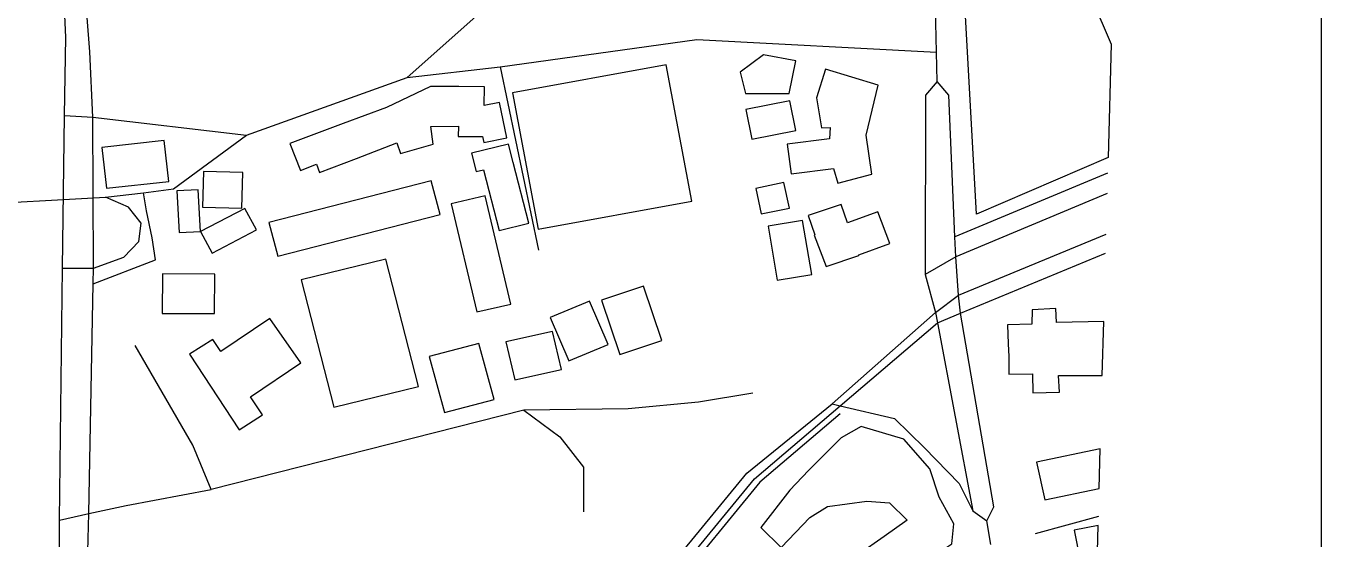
# Model space of a CAD drawing. Extents: x -255 to 680, y -360 to 140.
# Drawn here: x 352.7 to 679.7, y -161.7 to -32.1 of the extents above; entities that cross this region are included whole.
import ezdxf

# ---------------------------------------------------------------- set-up
doc = ezdxf.new("R2010")
doc.units = 0
doc.layers.add('CALQUE_1', color=7, linetype='CONTINUOUS')

# ---------------------------------------------------------------- blocks, each defined once
blk = doc.blocks.new('BLOCK_5')
at = {"layer": 'CALQUE_1', "color": 7}
for points in [[(679.67, -359.85), (179.67, -359.85), (179.67, 140.15), (679.67, 140.15), (679.67, -359.85)], [(520.83, -76.33), (514.33, -41.89), (475.5, -48.93), (482, -83.37), (520.83, -76.33)], [(538.89, -39.35), (533, -43.78), (534.32, -49.12), (545.37, -49.11), (547.01, -40.92), (538.89, -39.35)], [(553.53, -57.79), (555.72, -57.75), (555.54, -60.57), (544.85, -61.95), (545.87, -69.44), (556.55, -68.05), (557.63, -71.75), (566.25, -69.53), (564.83, -59.64), (567.85, -47.03), (554.52, -42.98), (552.24, -50.24), (553.53, -57.79)], [(426.05, -66.99), (426.76, -69.05), (436.11, -65.58), (446.28, -61.59), (447.21, -64.32), (455.51, -61.93), (454.87, -57.43), (461.86, -57.41), (461.83, -59.96), (467.94, -60.02), (468.26, -61.52), (474.06, -60.36), (472.21, -51.43), (468.39, -52.2), (468.44, -47.43), (461.97, -47.36), (454.84, -47.38), (443.73, -52.71), (432.72, -56.75), (423.36, -60.22), (419.29, -61.77), (421.97, -68.54), (426.05, -66.99)], [(387.6, -61.04), (371.82, -62.79), (373, -73.06), (388.78, -71.32), (387.6, -61.04)], [(466.35, -68.83), (468.16, -68.39), (472.11, -83.77), (479.61, -81.92), (475.67, -66.54), (474.47, -61.89), (465.15, -64.17), (466.35, -68.83)], [(397.26, -77.85), (407.16, -78.1), (407.4, -69.08), (397.5, -68.82), (397.26, -77.85)], [(457.28, -79.7), (455, -71.18), (413.97, -81.74), (416.26, -90.25), (457.28, -79.7)], [(545.42, -78.07), (544.02, -71.62), (536.92, -73.09), (538.31, -79.54), (545.42, -78.07)], [(390.79, -73.74), (391.32, -84.27), (396.7, -84.02), (396.17, -73.48), (390.79, -73.74)], [(460.04, -76.96), (466.51, -104.26), (475.07, -102.31), (468.61, -75.01), (460.04, -76.96)], [(399.64, -89.42), (410.84, -83.55), (407.9, -78.16), (396.7, -84.02), (399.64, -89.42)], [(560.09, -81.81), (558.46, -77.14), (550.15, -79.95), (551.85, -84.8), (551.67, -84.87), (554.68, -92.85), (562.98, -90.05), (562.92, -89.87), (570.76, -87.02), (567.75, -79.03), (560.09, -81.81)], [(540.03, -82.62), (542.34, -96.23), (551.05, -94.8), (548.74, -81.2), (540.03, -82.62)], [(422.18, -96.2), (430.4, -128.36), (451.75, -123.11), (443.53, -90.96), (422.18, -96.2)], [(400.34, -94.76), (387.11, -94.71), (387.06, -104.65), (400.3, -104.71), (400.34, -94.76)], [(508.59, -97.82), (497.94, -101.29), (502.6, -115.01), (513.25, -111.53), (508.59, -97.82)], [(612.71, -103.46), (606.73, -103.8), (606.63, -107.34), (600.48, -107.52), (600.65, -112.35), (600.8, -115.58), (600.82, -119.98), (606.83, -119.95), (606.89, -124.73), (613.59, -124.58), (613.41, -120.38), (624.42, -120.31), (624.78, -106.68), (612.87, -106.93), (612.71, -103.46)], [(412.38, -130.31), (409.35, -125.69), (422.07, -117.12), (414.21, -105.93), (401.83, -114.27), (399.84, -111.26), (393.93, -114.99), (406.47, -134.05), (412.38, -130.31)], [(476.06, -121.47), (487.88, -118.84), (485.65, -109.22), (473.84, -111.85), (476.06, -121.47)], [(458.35, -129.66), (470.86, -126.38), (467.02, -112.29), (454.51, -115.57), (458.35, -129.66)], [(550.6, -156.19), (555.06, -153.38), (564.94, -152.06), (570.7, -152.51), (575.15, -156.83), (569.36, -160.96), (562.88, -165.58), (569.62, -174.64), (576.09, -170.02), (581.87, -165.88), (586.44, -162.88), (586.93, -157.79), (583.23, -151.05), (580.89, -143.89), (574.31, -136.4), (563.56, -133.19), (558.5, -136.09), (550.22, -144.37), (545.51, -149.32), (538.19, -158.69), (543.32, -163.8), (550.6, -156.19)], [(609.91, -151.75), (623.65, -148.88), (623.92, -138.89), (607.85, -142.25), (609.91, -151.75)]]:
    blk.add_lwpolyline(points, dxfattribs=at)
at = {"layer": 'CALQUE_1', "color": 204}
for points in [[(362.39, -54.67), (362.69, -34.94), (361.3, -3.85), (357.83, 23.4), (352.47, 56.66), (346.16, 87.35)], [(483.7, -14.12), (448.89, -45.07)], [(582.6, -38.71), (582.17, -20.11)], [(448.89, -45.07), (472.36, -42.37), (522.03, -35.51)], [(522.03, -35.51), (582.6, -38.71)], [(582.77, -46.07), (582.6, -38.71)], [(362.39, -54.67), (369.53, -55.14), (408.38, -59.67), (448.89, -45.07)], [(582.77, -46.07), (579.81, -49.57), (579.74, -94.82)], [(587.42, -90.4), (587.2, -85.29), (585.67, -49.6), (582.77, -46.07)], [(361.14, -156.87), (361.9, -93.27), (362.39, -54.67)], [(625.64, -74.39), (587.42, -90.4)], [(588.11, -100.1), (625.37, -84.62)], [(587.42, -90.4), (579.74, -94.82)], [(588.11, -100.1), (587.42, -90.4)], [(579.74, -94.82), (582.28, -104.4), (582.78, -107.01), (591.78, -154.48), (595.24, -157.02)], [(582.28, -104.4), (588.11, -100.1)], [(595.24, -157.02), (597.07, -153.51), (588.62, -104.59), (588.11, -100.1)], [(534.71, -145.01), (556.2, -127.48), (582.28, -104.4)], [(556.2, -127.48), (558.26, -127.96), (572, -131.23), (579.53, -138.58), (588.25, -147.58), (591.78, -154.48)], [(349.05, -244.21), (361.64, -243.99), (372.99, -239.16), (422.82, -217.41), (447.17, -206.96), (495.51, -185.9), (512.32, -172.31), (534.71, -145.01)], [(361.64, -243.99), (361.14, -156.87)], [(596.32, -162.98), (595.24, -157.02)]]:
    blk.add_lwpolyline(points, dxfattribs=at)
at = {"layer": 'CALQUE_1', "color": 234}
for points in [[(368.54, -155.17), (369.66, -97.17), (369.74, -93.19), (369.54, -55.14), (368.81, -38.63), (366.2, -4.99), (361.87, 26.2), (359.59, 40.95)], [(472.36, -42.37), (482.04, -88.66)], [(383.08, -78.73), (382.32, -74.24), (389.93, -73.22), (408.38, -59.66)], [(625.78, -69.28), (587.2, -85.29)], [(372.76, -75.28), (382.32, -74.24)], [(336.21, -77.3), (372.76, -75.29)], [(361.9, -93.27), (369.73, -93.2), (377.36, -90.45), (381.2, -86.5), (381.79, -81.84), (378.54, -77.88), (372.76, -75.29)], [(384.49, -85.61), (383.08, -78.73)], [(369.66, -97.17), (385.38, -91.13), (384.49, -85.61)], [(582.78, -107.01), (588.62, -104.59), (625.24, -89.42)], [(361.68, -246.15), (447.93, -208.99), (495.15, -187.08), (515.4, -172.27), (536.6, -146.47), (558.26, -127.96), (582.78, -107.01)], [(399.39, -149.12), (394.83, -137.93), (380.25, -112.75)], [(536.18, -124.78), (522.51, -127.11), (504.74, -128.72), (478.38, -129.09)], [(558.28, -130.06), (537.99, -147.24), (515.51, -174.72), (497.12, -186.63), (448.52, -210.5), (365.58, -247.38), (365.98, -254.01), (367.79, -303.05)], [(478.38, -129.09), (399.39, -149.12)], [(478.38, -129.09), (487.48, -135.82), (493.43, -143.49), (493.42, -154.79)], [(361.14, -156.87), (368.54, -155.18), (377.94, -153.15), (399.39, -149.12)], [(372.99, -239.16), (370.34, -233.19), (367.96, -177.55), (368.54, -155.17)], [(623.47, -155.91), (607.44, -160.33)]]:
    blk.add_lwpolyline(points, dxfattribs=at)
at = {"layer": 'CALQUE_1', "color": 104}
blk.add_lwpolyline([(626.65, -36.68), (625.89, -65.26), (592.66, -79.58), (589.39, -20.39), (616.88, -13.84), (626.65, -36.68)], dxfattribs=at)
at = {"layer": 'CALQUE_1', "color": 1}
for points in [[(547.04, -58.49), (545.53, -50.99), (534.42, -53.14), (535.94, -60.65), (547.04, -58.49)], [(499.69, -112.5), (494.98, -101.59), (485.01, -105.71), (489.73, -116.65), (499.69, -112.5)], [(620.41, -175.16), (622.96, -174.67), (623.4, -158.22), (617.29, -159.37), (620.41, -175.16)]]:
    blk.add_lwpolyline(points, dxfattribs=at)

msp = doc.modelspace()

# ---------------------------------------------------------------- block references
at = {"layer": 'CALQUE_1'}
msp.add_blockref('BLOCK_5', (0, 0), dxfattribs=at)

doc.saveas('drawing.dxf')
